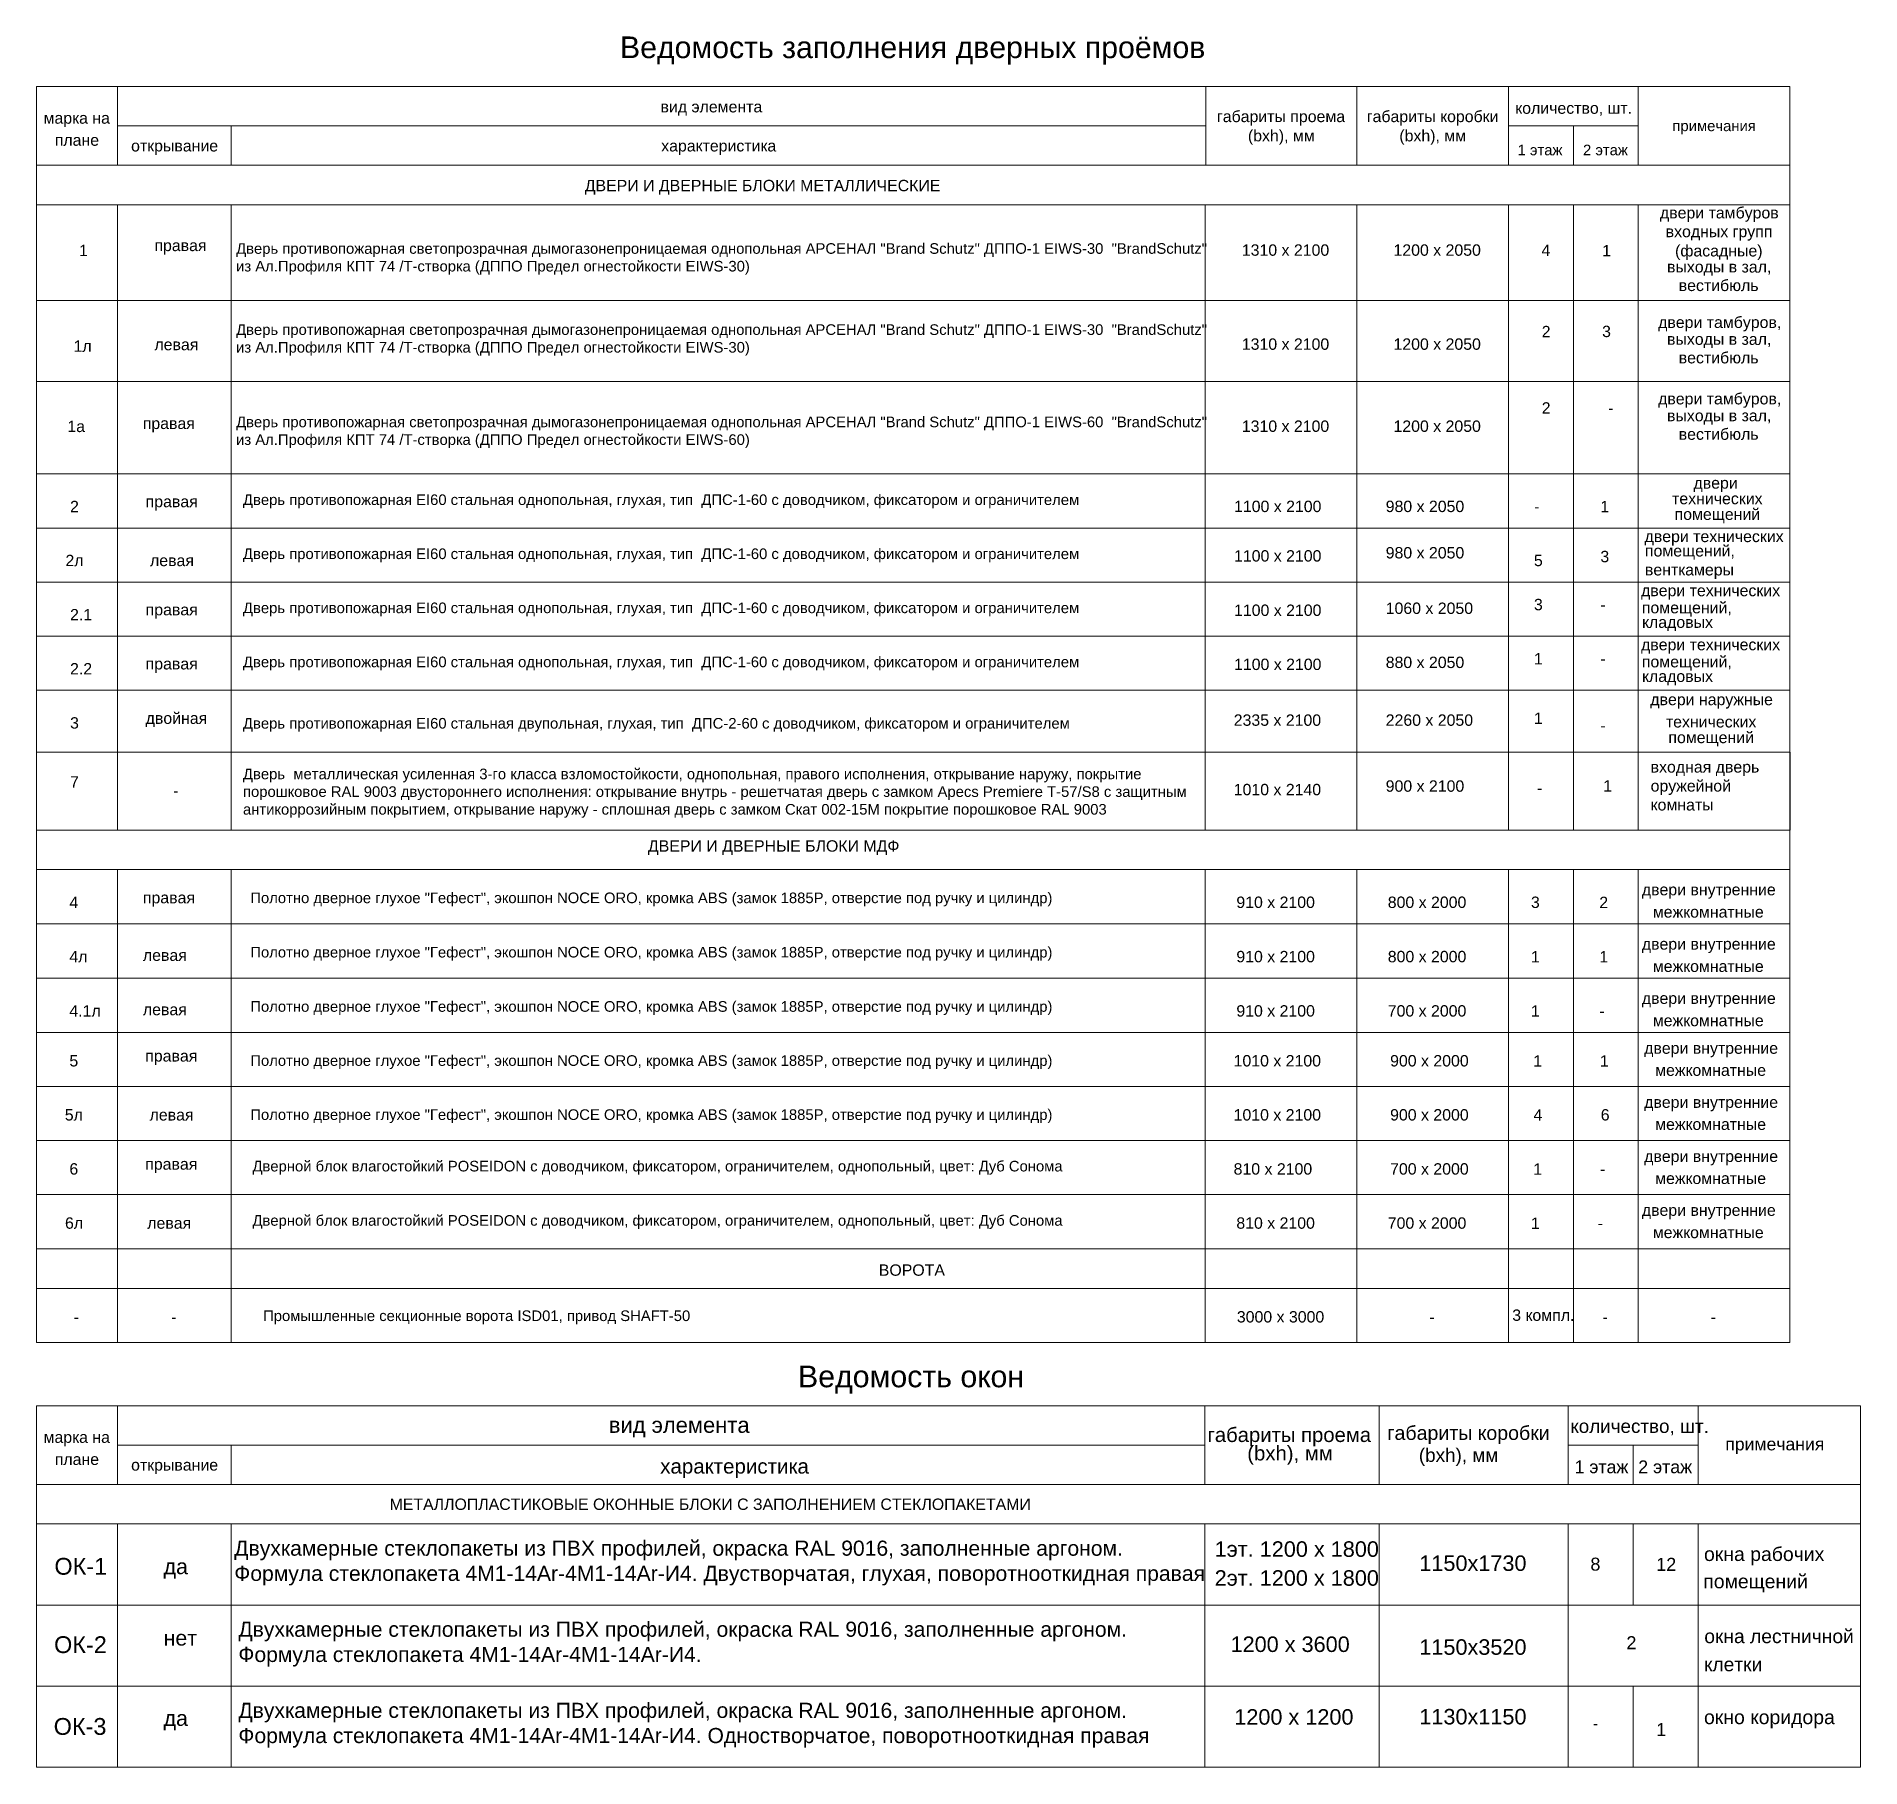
# Model space of a CAD drawing. Header units: millimetres. Extents: x 2636752 to 2683564, y -663794 to -619377.
import ezdxf

# ---------------------------------------------------------------- set-up
doc = ezdxf.new("R2010")
doc.units = ezdxf.units.MM
doc.linetypes.add('_ШТР__3__3__Скрыто', pattern=[6, 3, -3])
doc.layers.add('PDF _Геометрия', color=7, linetype='Continuous', true_color=0x131313)
doc.layers.add('PDF _Текст', color=7, linetype='Continuous')
doc.layers.add('Марки помещений', color=7, linetype='Continuous', lineweight=20)
doc.styles.add('PDF Arial', font='arial.ttf')

msp = doc.modelspace()

# ---------------------------------------------------------------- linework, layer by layer
msp.add_line((2681752, -637744), (2681752, -639740))
at = {"layer": 'PDF _Геометрия', "lineweight": 18}
for points in [[(2636752, -639740), (2636752, -620660), (2681752, -620660), (2681752, -639740)], [(2638833, -620660), (2638833, -622682)], [(2666760, -620660), (2666760, -622682)], [(2670640, -620660), (2670640, -622682)], [(2674527, -620660), (2674527, -622682)], [(2677860, -620660), (2677860, -622682)], [(2638833, -621671), (2666748, -621671)], [(2641750, -621671), (2641750, -622682)], [(2674527, -621671), (2677860, -621671)], [(2676196, -621671), (2676196, -622682)], [(2636752, -622682), (2681752, -622682)], [(2636752, -623694), (2681752, -623694)], [(2638833, -623694), (2638833, -639740)], [(2641750, -623694), (2641750, -639740)], [(2666748, -623694), (2666748, -639740)], [(2670640, -623694), (2670640, -639740)], [(2674527, -623694), (2674527, -639740)], [(2676196, -623694), (2676196, -639740)], [(2677860, -623694), (2677860, -639740)], [(2636752, -626151), (2681752, -626151)], [(2636752, -628232), (2681752, -628232)], [(2636752, -630602), (2681752, -630602)], [(2636752, -631989), (2681752, -631989)], [(2636752, -633377), (2681752, -633377)], [(2636752, -634764), (2681752, -634764)], [(2636752, -636152), (2681752, -636152)], [(2636752, -637744), (2681752, -637744)], [(2636752, -637744), (2681752, -637744)], [(2636752, -652886), (2636752, -639740)], [(2636752, -639740), (2681752, -639740)], [(2681752, -639740), (2681752, -652886)], [(2636752, -640751), (2681752, -640751)], [(2638833, -640751), (2638833, -652886)], [(2641750, -640751), (2641750, -652886)], [(2666748, -640751), (2666748, -652886)], [(2670640, -640751), (2670640, -652886)], [(2674527, -640751), (2674527, -652886)], [(2676196, -640751), (2676196, -652886)], [(2677860, -640751), (2677860, -652886)], [(2636752, -642145), (2681752, -642145)], [(2636752, -642145), (2681752, -642145)], [(2636752, -643538), (2681752, -643538)], [(2636752, -644931), (2681752, -644931)], [(2636752, -646319), (2681752, -646319)], [(2636752, -647706), (2681752, -647706)], [(2636752, -649094), (2681752, -649094)], [(2636752, -650487), (2681752, -650487)], [(2636752, -650487), (2681752, -650487)], [(2636752, -651499), (2681752, -651499)], [(2636752, -652886), (2681752, -652886)]]:
    msp.add_lwpolyline(points, dxfattribs=at)
at = {"layer": 'PDF _Геометрия', "color": 7, "lineweight": 18}
for points in [[(2636752, -663788), (2636752, -654509), (2683564, -654509), (2683564, -663788)], [(2638832, -654509), (2638832, -656531)], [(2666733, -654509), (2666733, -656531)], [(2671214, -654509), (2671214, -656531)], [(2676064, -654509), (2676064, -656531)], [(2679395, -654509), (2679395, -656531)], [(2638832, -655520), (2666733, -655520)], [(2641747, -655520), (2641747, -656531)], [(2676064, -655520), (2679395, -655520)], [(2677733, -655520), (2677733, -656531)], [(2636752, -656531), (2683564, -656531)], [(2636752, -657541), (2683564, -657541)], [(2638832, -657541), (2638832, -663788)], [(2641747, -657541), (2641747, -663788)], [(2666733, -657541), (2666733, -663788)], [(2671214, -657541), (2671214, -663788)], [(2676064, -657541), (2676064, -663788)], [(2677733, -657541), (2677733, -659627)], [(2679395, -657541), (2679395, -663788)], [(2636752, -659627), (2683564, -659627)], [(2636752, -661708), (2683564, -661708)], [(2677733, -661708), (2677733, -663794)], [(2636752, -663788), (2683564, -663788)]]:
    msp.add_lwpolyline(points, dxfattribs=at)

# ---------------------------------------------------------------- texts
at = {"layer": 'PDF _Текст', "attachment_point": 7, "style": 'PDF Arial'}
for s, insert, char_height in [('Ведомость заполнения дверных проёмов', (2651727, -620100), 555.55), ('вид элемента', (2652767, -621409), 291.66), ('количество, шт.', (2674703, -621415), 291.66), ('марка на', (2636934, -621703), 291.7), ('габариты проема', (2667048, -621662), 291.66), ('габариты коробки', (2670893, -621662), 291.66), ('примечания', (2678736, -621888), 272.2), ('плане', (2637222, -622185), 291.7), ('открывание', (2639180, -622415), 291.7), ('характеристика', (2652785, -622415), 291.66), ('(bхh), мм', (2667842, -622156), 291.7), ('(bхh), мм', (2671728, -622156), 291.7), ('1 этаж     2 этаж', (2674762, -622429), 272.21), ('ДВЕРИ И ДВЕРНЫЕ БЛОКИ МЕТАЛЛИЧЕСКИЕ', (2650823, -623432), 291.66), ('двери тамбуров', (2678416, -624133), 291.66), ('входных групп', (2678563, -624615), 291.66), ('1', (2637845, -625013), 292), ('правая', (2639779, -624972), 291.7), ('1310 x 2100', (2667686, -625007), 291.66), ('1200 x 2050', (2671578, -625007), 291.66), ('(фасадные)', (2678804, -625109), 291.7), ('выходы в зал,', (2678598, -625517), 291.66), ('вестибюль', (2678898, -625913), 291.7), ('2', (2675382, -627095), 292), ('3', (2676932, -627095), 292), ('двери тамбуров,', (2678369, -626944), 291.66), ('1л', (2637704, -627472), 291.7), ('левая', (2639779, -627431), 291.7), ('1310 x 2100', (2667686, -627420), 291.66), ('1200 x 2050', (2671578, -627420), 291.66), ('выходы в зал,', (2678598, -627373), 291.66), ('вестибюль', (2678898, -627769), 291.7), ('двери тамбуров,', (2678369, -628905), 291.66), ('2', (2675382, -629055), 292), ('-', (2677087, -629055), 292), ('выходы в зал,', (2678598, -629334), 291.66), ('1а', (2637545, -629531), 291.7), ('правая', (2639480, -629537), 291.7), ('1310 x 2100', (2667686, -629526), 291.66), ('1200 x 2050', (2671578, -629526), 291.66), ('вестибюль', (2678898, -629730), 291.7), ('двери ', (2679277, -631067), 291.7), ('2', (2637614, -631584), 292), ('правая', (2639554, -631543), 291.7), ('Дверь противопожарная EI60 стальная однопольная, глухая, тип  ДПС-1-60 с доводчиком, фиксатором и ограничителем', (2642052, -631481), 272.215), ('1100 х 2100', (2667486, -631584), 291.66), ('980 х 2050', (2671378, -631584), 291.7), ('-', (2675188, -631584), 292), ('1', (2676887, -631584), 292), ('технических', (2678728, -631383), 291.66), ('помещений', (2678792, -631865), 291.7), ('двери технических', (2678021, -632438), 291.66), ('2л', (2637496, -632972), 291.7), ('левая', (2639666, -632972), 291.7), ('Дверь противопожарная EI60 стальная однопольная, глухая, тип  ДПС-1-60 с доводчиком, фиксатором и ограничителем', (2642052, -632868), 272.215), ('1100 х 2100', (2667486, -632854), 291.66), ('980 х 2050', (2671378, -632774), 291.7), ('5', (2675182, -632972), 292), ('3', (2676887, -632871), 292), ('3', (2675182, -634103), 292), ('двери технических', (2677931, -633827), 291.66), ('2.1', (2637614, -634359), 291.7), ('правая', (2639554, -634318), 291.7), ('Дверь противопожарная EI60 стальная однопольная, глухая, тип  ДПС-1-60 с доводчиком, фиксатором и ограничителем', (2642052, -634256), 272.215), ('1100 х 2100', (2667486, -634249), 291.66), ('1060 х 2050', (2671378, -634198), 291.66), ('-', (2676887, -634103), 292), ('кладовых', (2677957, -634635), 291.7), ('1', (2675182, -635490), 292), ('двери технических', (2677931, -635214), 291.66), ('2.2', (2637614, -635747), 291.7), ('правая', (2639554, -635706), 291.7), ('Дверь противопожарная EI60 стальная однопольная, глухая, тип  ДПС-1-60 с доводчиком, фиксатором и ограничителем', (2642052, -635643), 272.215), ('1100 х 2100', (2667486, -635637), 291.66), ('880 х 2050', (2671378, -635586), 291.7), ('-', (2676887, -635490), 292), ('кладовых', (2677957, -636023), 291.7), ('двери наружные', (2678169, -636623), 291.66), ('3', (2637614, -637140), 292), ('двойная', (2639554, -637099), 291.7), ('Дверь противопожарная EI60 стальная двупольная, глухая, тип  ДПС-2-60 с доводчиком, фиксатором и ограничителем', (2642052, -637218), 272.215), ('2335 х 2100', (2667478, -637068), 291.66), ('2260 х 2050', (2671378, -637068), 291.66), ('1', (2675182, -637018), 292), ('-', (2676887, -637203), 292), ('технических', (2678569, -637111), 291.66), ('помещений', (2678633, -637593), 291.7), ('7', (2637614, -638649), 292), ('900 х 2100', (2671378, -638760), 291.7), ('1', (2676960, -638753), 292), ('1010 х 2140', (2667478, -638850), 291.66), ('-', (2675260, -638809), 292), ('ДВЕРИ И ДВЕРНЫЕ БЛОКИ МДФ', (2652445, -640378), 291.66), ('двери внутренние', (2677951, -641501), 291.66), ('4', (2637596, -641742), 292), ('правая', (2639483, -641707), 291.7), ('Полотно дверное глухое "Гефест", экошпон NOCE ORO, кромка ABS (замок 1885Р, отверстие под ручку и цилиндр)', (2642240, -641697), 272.215), ('910 x 2100', (2667545, -641742), 291.7), ('800 x 2000', (2671431, -641742), 291.7), ('3', (2675105, -641742), 292), ('2', (2676860, -641742), 292), ('межкомнатные', (2678233, -641989), 291.66), ('двери внутренние', (2677951, -642895), 291.66), ('4л', (2637596, -643136), 291.7), ('левая', (2639483, -643100), 291.7), ('Полотно дверное глухое "Гефест", экошпон NOCE ORO, кромка ABS (замок 1885Р, отверстие под ручку и цилиндр)', (2642240, -643091), 272.215), ('910 x 2100', (2667545, -643136), 291.7), ('800 x 2000', (2671431, -643136), 291.7), ('1', (2675105, -643136), 292), ('1', (2676860, -643136), 292), ('межкомнатные', (2678233, -643383), 291.66), ('Полотно дверное глухое "Гефест", экошпон NOCE ORO, кромка ABS (замок 1885Р, отверстие под ручку и цилиндр)', (2642240, -644484), 272.215), ('двери внутренние', (2677951, -644288), 291.66), ('4.1л', (2637596, -644529), 291.7), ('левая', (2639483, -644494), 291.7), ('910 x 2100', (2667545, -644529), 291.7), ('700 x 2000', (2671431, -644529), 291.7), ('1', (2675105, -644529), 292), ('-', (2676860, -644529), 292), ('межкомнатные', (2678233, -644776), 291.66), ('5', (2637597, -645809), 292), ('правая', (2639543, -645767), 291.7), ('Полотно дверное глухое "Гефест", экошпон NOCE ORO, кромка ABS (замок 1885Р, отверстие под ручку и цилиндр)', (2642240, -645872), 272.215), ('1010 x 2100', (2667475, -645809), 291.66), ('900 x 2000', (2671491, -645809), 291.7), ('1', (2675165, -645809), 292), ('1', (2676876, -645809), 292), ('двери внутренние', (2678011, -645568), 291.66), ('межкомнатные', (2678293, -646050), 291.66), ('5л', (2637479, -647196), 291.7), ('Полотно дверное глухое "Гефест", экошпон NOCE ORO, кромка ABS (замок 1885Р, отверстие под ручку и цилиндр)', (2642240, -647259), 272.215), ('1010 x 2100', (2667475, -647196), 291.66), ('900 x 2000', (2671491, -647196), 291.7), ('4', (2675171, -647196), 292), ('6', (2676897, -647196), 292), ('двери внутренние', (2678011, -646955), 291.66), ('левая', (2639655, -647196), 291.7), ('межкомнатные', (2678293, -647437), 291.66), ('6', (2637597, -648584), 292), ('правая', (2639543, -648542), 291.7), ('Дверной блок влагостойкий POSEIDON с доводчиком, фиксатором, ограничителем, однопольный, цвет: Дуб Сонома', (2642294, -648581), 272.215), ('810 x 2100', (2667475, -648584), 291.7), ('700 x 2000', (2671491, -648584), 291.7), ('1', (2675165, -648584), 292), ('двери внутренние', (2678011, -648343), 291.66), ('-', (2676876, -648584), 292), ('межкомнатные', (2678293, -648825), 291.66), ('6л', (2637484, -649973), 291.7), ('левая', (2639595, -649973), 291.7), ('Дверной блок влагостойкий POSEIDON с доводчиком, фиксатором, ограничителем, однопольный, цвет: Дуб Сонома', (2642294, -649974), 272.215), ('810 x 2100', (2667545, -649973), 291.7), ('700 х 2000', (2671431, -649973), 291.7), ('1', (2675105, -649973), 292), ('двери внутренние', (2677951, -649726), 291.66), ('-', (2676816, -649973), 292), ('межкомнатные', (2678233, -650214), 291.66), ('ВОРОТА', (2658369, -651180), 291.7), ('Промышленные секционные ворота ISD01, привод SHAFT-50', (2642568, -652420), 272.21), ('3000 x 3000', (2667558, -652379), 291.66), ('-', (2637709, -652379), 292), ('-', (2640208, -652379), 292), ('-', (2672497, -652379), 292), ('-', (2676941, -652379), 292), ('-', (2679716, -652379), 292), ('марка на', (2636934, -655551), 291.7), ('плане', (2637222, -656034), 291.7), ('открывание', (2639180, -656263), 291.7)]:
    msp.add_mtext(s, dxfattribs=dict(at, insert=insert, char_height=char_height))
for s, insert, char_height, width in [('Дверь противопожарная светопрозрачная дымогазонепроницаемая однопольная АРСЕНАЛ "Brand Schutz" ДППО-1 EIWS-30  "BrandSchutz" из Ал.Профиля КПТ 74 /Т-створка (ДППО Предел огнестойкости EIWS-30)', (2641875, -625489), 272.215, 24998.69), ('4', (2675376, -625007), 292, 192.58), ('1', (2676932, -625019), 292, 193.18), ('Дверь противопожарная светопрозрачная дымогазонепроницаемая однопольная АРСЕНАЛ "Brand Schutz" ДППО-1 EIWS-30  "BrandSchutz" из Ал.Профиля КПТ 74 /Т-створка (ДППО Предел огнестойкости EIWS-30)', (2641875, -627570), 272.215, 24998.69), ('Дверь противопожарная светопрозрачная дымогазонепроницаемая однопольная АРСЕНАЛ "Brand Schutz" ДППО-1 EIWS-60  "BrandSchutz" из Ал.Профиля КПТ 74 /Т-створка (ДППО Предел огнестойкости EIWS-60)', (2641875, -629939), 272.215, 24998.69), ('помещений, венткамеры', (2678031, -633294), 291.66, 3834.57), ('помещений, ', (2677952, -634262), 291.66, 5616.93), ('помещений, ', (2677952, -635649), 291.66, 5616.93), ('входная дверь оружейной комнаты', (2678177, -639241), 291.66, 3525.31), ('Дверь  металлическая усиленная 3-го класса взломостойкости, однопольная, правого исполнения, открывание наружу, покрытие порошковое RAL 9003 двустороннего исполнения: открывание внутрь - решетчатая дверь с замком Apecs Premiere T-57/S8 с защитным антикоррозийным покрытием, открывание наружу - сплошная дверь с замком Скат 002-15М покрытие порошковое RAL 9003 ', (2642052, -639425), 272.215, 24652.23), ('-', (2640260, -638878), 292, 1291.63), ('3 компл.', (2674625, -652337), 291.7, 1645.25)]:
    msp.add_mtext(s, dxfattribs=dict(at, insert=insert, char_height=char_height, width=width))
at = {"layer": 'PDF _Текст', "linetype": '_ШТР__3__3__Скрыто', "attachment_point": 7, "style": 'PDF Arial'}
for s, insert, char_height in [('Ведомость окон', (2656295, -654198), 556.41), ('вид элемента', (2651440, -655323), 403.52), ('габариты проема', (2666803, -655554), 372.4), ('габариты коробки', (2671421, -655496), 359.57), ('количество, шт.', (2676120, -655273), 346.01), ('(bхh), мм', (2667825, -656027), 373.4), ('(bхh), мм', (2672229, -656055), 346.5), ('примечания', (2680093, -655753), 323.3), ('характеристика', (2652759, -656365), 377.02), ('1 этаж  2 этаж', (2676223, -656247), 326.81), ('МЕТАЛЛОПЛАСТИКОВЫЕ ОКОННЫЕ БЛОКИ С ЗАПОЛНЕНИЕМ СТЕКЛОПАКЕТАМИ', (2645815, -657188), 291.51), ('Двухкамерные стеклопакеты из ПВХ профилей, окраска RAL 9016, заполненные аргоном. \\PФормула стеклопакета 4М1-14Ar-4M1-14Ar-И4. Двустворчатая, глухая, поворотнооткидная правая', (2641828, -659123), 387.74), ('1эт. 1200 x 1800', (2666989, -658393), 397.8), ('окна рабочих', (2679547, -658602), 356.59), ('да', (2640015, -658946), 391.5), ('1150х1730', (2672241, -658755), 397.8), ('8', (2676630, -658747), 333), ('12', (2678318, -658747), 332.6), ('2эт. 1200 x 1800', (2666989, -659135), 397.8), ('помещений', (2679528, -659298), 356.6), ('Двухкамерные стеклопакеты из ПВХ профилей, окраска RAL 9016, заполненные аргоном. \\PФормула стеклопакета 4М1-14Ar-4M1-14Ar-И4. ', (2641933, -661203), 387.74), ('нет', (2640015, -660670), 391.5), ('1200 x 3600', (2667396, -660835), 397.8), ('1150х3520', (2672241, -660907), 397.8), ('2', (2677554, -660758), 333), ('окна лестничной', (2679554, -660607), 353.32), ('клетки', (2679547, -661328), 353.3), ('Двухкамерные стеклопакеты из ПВХ профилей, окраска RAL 9016, заполненные аргоном. \\PФормула стеклопакета 4М1-14Ar-4M1-14Ar-И4. Одностворчатое, поворотнооткидная правая', (2641933, -663284), 387.74), ('1200 x 1200', (2667492, -662700), 397.8), ('1130х1150', (2672241, -662694), 397.8), ('да', (2640015, -662838), 391.5), ('-', (2676695, -662807), 292), ('1', (2678318, -662986), 333), ('окно коридора', (2679547, -662788), 356.59)]:
    msp.add_mtext(s, dxfattribs=dict(at, insert=insert, char_height=char_height))
at = {"layer": 'Марки помещений', "lineweight": 9, "char_height": 431.1, "width": 385.69, "attachment_point": 1, "style": 'PDF Arial'}
for s, insert in [('ОК-1', (2637212, -658415)), ('ОК-2', (2637203, -660426)), ('ОК-3', (2637193, -662524))]:
    msp.add_mtext(s, dxfattribs=dict(at, insert=insert))

doc.saveas('drawing.dxf')
